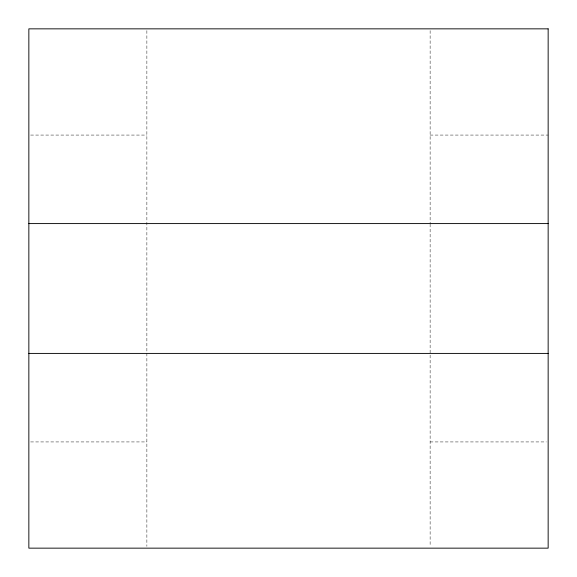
<?xml version="1.0" encoding="UTF-8"?>
<svg xmlns="http://www.w3.org/2000/svg" width="577" height="577" viewBox="0 0 577 577"><rect width="100%" height="100%" fill="white"/><g stroke="black" fill="none" stroke-linecap="round" stroke-linejoin="round"><path stroke-width="0.43" stroke-dasharray="2.88 2.16" d="M30.653 135.068L146.875 135.068M430.125 135.068L548.15 135.068M30.653 441.932L146.875 441.932M430.125 441.932L546.347 441.932M430.125 30.653L430.125 223.587M430.125 224.071L430.125 546.347M146.875 30.653L146.875 546.347"/><path stroke-width="0.87" d="M28.85 223.587L548.15 223.587M28.85 353.412L548.15 353.412M548.15 28.85L28.85 28.85L28.85 548.15L548.15 548.15L548.15 28.85"/></g></svg>
